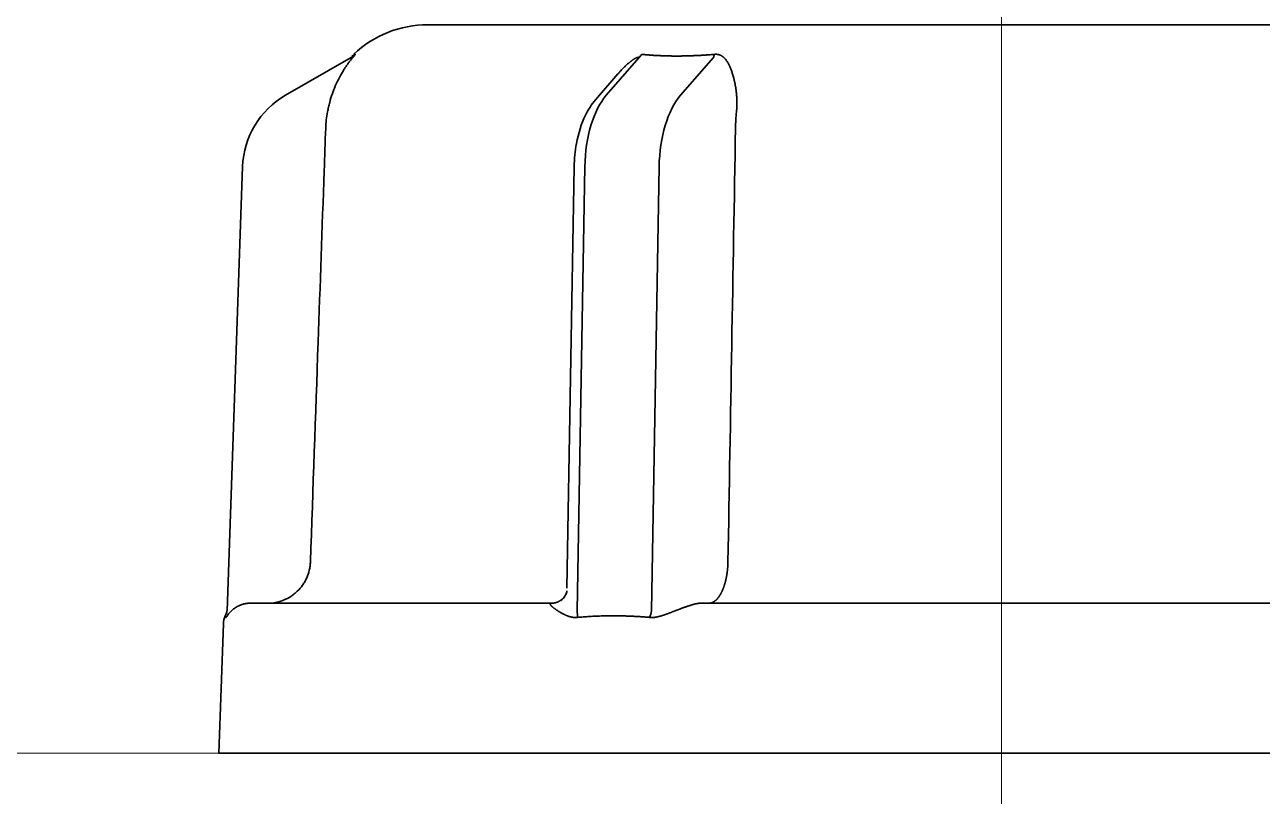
# Model space of a CAD drawing. Extents: x 5987 to 10491, y -672 to 3708.
# Drawn here: x 8630 to 8658.86, y 2680.52 to 2698.53 of the extents above; entities that cross this region are included whole.
import ezdxf

# ---------------------------------------------------------------- set-up
doc = ezdxf.new("R2010")
doc.units = 0
doc.header["$LTSCALE"] = 5
doc.layers.get('0').update_dxf_attribs({"linetype": 'CONTINUOUS', "lineweight": 0})
doc.layers.add('1', color=7, linetype='CONTINUOUS', true_color=0xffffff)

msp = doc.modelspace()

# ---------------------------------------------------------------- linework, layer by layer
at = {"color": 4}
for p, q in [((8652.773, 2731.526), (8652.773, 2631.526)), ((8602.773, 2681.526), (8702.773, 2681.526))]:
    msp.add_line(p, q, dxfattribs=at)
at = {"layer": '1', "color": 7, "linetype": 'Continuous', "lineweight": 35}
for p, q in [((8639.393, 2698.526), (8666.152, 2698.526)), ((8637.605, 2697.764), (8636.075, 2696.88)), ((8637.627, 2697.796), (8637.68, 2697.824)), ((8643.558, 2696.88), (8644.323, 2697.764)), ((8646.055, 2697.764), (8645.29, 2696.88)), ((8643.827, 2697.378), (8643.305, 2696.775)), ((8635.076, 2695.218), (8634.714, 2684.848)), ((8642.808, 2695.209), (8642.637, 2685.38)), ((8643.058, 2695.218), (8642.877, 2684.848)), ((8644.609, 2684.848), (8644.791, 2695.218)), ((8635.242, 2685.026), (8642.275, 2685.026)), ((8645.739, 2685.026), (8659.807, 2685.026)), ((8634.684, 2684.696), (8634.672, 2684.732)), ((8634.628, 2684.544), (8634.523, 2681.526)), ((8634.523, 2681.526), (8652.773, 2681.526)), ((8652.773, 2681.526), (8671.023, 2681.526))]:
    msp.add_line(p, q, dxfattribs=at)
for centre, radius, start, end in [((8639.393, 2696.026), 2.5, 90, 133.5839), ((8637.075, 2695.148), 2, 120, 178), ((8635.128, 2684.526), 0.5, 155.7765, 178)]:
    msp.add_arc(centre, radius, start, end, dxfattribs=at)
for centre, major_axis, ratio, start_param, end_param in [((8637.355, 2698.197), (0.25, -0.433), 0.982349, 0, 0.241128), ((8644.198, 2698.198), (-0.06, -0.497), 0.631469, 0.592654, 0.833485), ((8645.93, 2698.197), (0.05, -0.498), 0.350879, 0.480716, 0.72184), ((8644.058, 2695.148), (0, -2), 0.5, 3.665191, 4.677482), ((8645.79, 2695.148), (0, 2), 0.5, 0.523599, 1.53589), ((8634.217, 2684.938), (0.5, -0.017), 1, 5.892448, 6.302148)]:
    msp.add_ellipse(centre, major_axis=major_axis, ratio=ratio, start_param=start_param, end_param=end_param, dxfattribs=at)
for points, knots in [([(8637.698, 2697.825), (8637.695, 2697.82), (8637.69, 2697.815), (8637.68, 2697.802), (8637.674, 2697.795), (8637.662, 2697.78), (8637.655, 2697.772), (8637.641, 2697.755), (8637.633, 2697.746), (8637.61, 2697.717), (8637.594, 2697.697), (8637.561, 2697.654), (8637.544, 2697.632), (8637.51, 2697.585), (8637.493, 2697.561), (8637.46, 2697.511), (8637.443, 2697.486), (8637.395, 2697.407), (8637.363, 2697.353), (8637.303, 2697.238), (8637.274, 2697.178), (8637.233, 2697.083), (8637.22, 2697.051), (8637.194, 2696.986), (8637.182, 2696.953), (8637.147, 2696.852), (8637.126, 2696.784), (8637.098, 2696.677), (8637.089, 2696.641), (8637.072, 2696.569), (8637.064, 2696.532), (8637.057, 2696.495)], [0, 0, 0, 0, 0.03125, 0.03125, 0.0625, 0.0625, 0.09375, 0.09375, 0.125, 0.125, 0.1875, 0.1875, 0.25, 0.25, 0.3125, 0.3125, 0.375, 0.375, 0.5, 0.5, 0.625, 0.625, 0.6875, 0.6875, 0.75, 0.75, 0.875, 0.875, 0.9375, 0.9375, 1, 1, 1, 1]), ([(8637.7, 2697.835), (8637.7, 2697.836), (8637.701, 2697.836), (8637.702, 2697.836), (8637.703, 2697.837), (8637.703, 2697.837), (8637.704, 2697.836), (8637.704, 2697.836), (8637.704, 2697.836), (8637.704, 2697.835), (8637.704, 2697.834), (8637.703, 2697.833), (8637.702, 2697.832), (8637.701, 2697.83), (8637.7, 2697.828), (8637.699, 2697.827), (8637.698, 2697.825), (8637.698, 2697.824)], [0, 0, 0, 0, 0.064705, 0.129409, 0.194181, 0.259085, 0.324187, 0.389554, 0.455249, 0.521337, 0.587879, 0.654936, 0.722569, 0.790837, 0.859794, 0.929498, 1, 1, 1, 1]), ([(8644.323, 2697.764), (8644.321, 2697.765), (8644.318, 2697.765), (8644.312, 2697.766), (8644.305, 2697.766), (8644.298, 2697.765), (8644.29, 2697.763), (8644.282, 2697.761), (8644.273, 2697.758), (8644.264, 2697.755), (8644.254, 2697.751), (8644.244, 2697.746), (8644.233, 2697.74), (8644.222, 2697.734), (8644.21, 2697.727), (8644.197, 2697.72), (8644.185, 2697.711), (8644.171, 2697.702), (8644.157, 2697.692), (8644.143, 2697.682), (8644.128, 2697.671), (8644.113, 2697.659), (8644.097, 2697.646), (8644.081, 2697.633), (8644.065, 2697.618), (8644.048, 2697.603), (8644.031, 2697.589), (8644.014, 2697.572), (8643.993, 2697.553), (8643.966, 2697.526), (8643.933, 2697.493), (8643.894, 2697.452), (8643.858, 2697.413), (8643.835, 2697.387), (8643.827, 2697.378)], [0, 0, 0, 0, 0.011196, 0.022245, 0.033363, 0.044763, 0.056639, 0.069167, 0.082495, 0.096747, 0.112024, 0.128408, 0.145965, 0.164751, 0.184809, 0.206175, 0.22888, 0.252949, 0.278402, 0.305258, 0.333531, 0.363235, 0.394381, 0.426978, 0.461034, 0.496558, 0.533556, 0.565127, 0.611078, 0.67141, 0.746123, 0.835219, 0.938696, 1, 1, 1, 1]), ([(8644.505, 2697.824), (8644.515, 2697.824), (8644.534, 2697.822), (8644.563, 2697.82), (8644.593, 2697.817), (8644.622, 2697.815), (8644.651, 2697.813), (8644.681, 2697.811), (8644.711, 2697.81), (8644.74, 2697.808), (8644.77, 2697.806), (8644.8, 2697.805), (8644.83, 2697.804), (8644.861, 2697.802), (8644.891, 2697.801), (8644.921, 2697.8), (8644.952, 2697.799), (8644.983, 2697.798), (8645.013, 2697.798), (8645.044, 2697.797), (8645.075, 2697.797), (8645.106, 2697.796), (8645.138, 2697.796), (8645.169, 2697.796), (8645.2, 2697.796), (8645.232, 2697.796), (8645.263, 2697.796), (8645.295, 2697.796), (8645.327, 2697.797), (8645.359, 2697.797), (8645.39, 2697.798), (8645.423, 2697.798), (8645.455, 2697.799), (8645.487, 2697.8), (8645.519, 2697.801), (8645.552, 2697.802), (8645.584, 2697.804), (8645.617, 2697.805), (8645.649, 2697.806), (8645.682, 2697.808), (8645.715, 2697.81), (8645.748, 2697.811), (8645.781, 2697.813), (8645.814, 2697.815), (8645.847, 2697.817), (8645.88, 2697.82), (8645.914, 2697.822), (8645.936, 2697.824), (8645.947, 2697.824)], [0, 0, 0, 0, 0.021779, 0.043552, 0.06532, 0.087084, 0.108843, 0.130598, 0.152348, 0.174095, 0.195838, 0.217578, 0.239315, 0.261049, 0.28278, 0.304509, 0.326236, 0.34796, 0.369683, 0.391405, 0.413126, 0.434845, 0.456564, 0.478282, 0.5, 0.521718, 0.543436, 0.565155, 0.586874, 0.608595, 0.630317, 0.65204, 0.673764, 0.695491, 0.71722, 0.738951, 0.760685, 0.782422, 0.804162, 0.825905, 0.847652, 0.869402, 0.891157, 0.912916, 0.93468, 0.956448, 0.978221, 1, 1, 1, 1]), ([(8646.083, 2697.835), (8646.086, 2697.836), (8646.091, 2697.836), (8646.099, 2697.836), (8646.107, 2697.837), (8646.114, 2697.837), (8646.122, 2697.836), (8646.13, 2697.836), (8646.137, 2697.836), (8646.145, 2697.835), (8646.152, 2697.834), (8646.159, 2697.833), (8646.167, 2697.832), (8646.174, 2697.83), (8646.181, 2697.828), (8646.188, 2697.827), (8646.193, 2697.825), (8646.195, 2697.824)], [0, 0, 0, 0, 0.064703, 0.129406, 0.194175, 0.259078, 0.32418, 0.389546, 0.455241, 0.521329, 0.587871, 0.654929, 0.722563, 0.790832, 0.859791, 0.929496, 1, 1, 1, 1]), ([(8646.195, 2697.824), (8646.197, 2697.824), (8646.201, 2697.822), (8646.208, 2697.82), (8646.214, 2697.818), (8646.22, 2697.815), (8646.226, 2697.812), (8646.232, 2697.809), (8646.238, 2697.806), (8646.245, 2697.802), (8646.251, 2697.798), (8646.257, 2697.794), (8646.263, 2697.79), (8646.269, 2697.786), (8646.275, 2697.781), (8646.281, 2697.776), (8646.288, 2697.771), (8646.294, 2697.766), (8646.3, 2697.76), (8646.306, 2697.754), (8646.312, 2697.748), (8646.318, 2697.742), (8646.324, 2697.735), (8646.337, 2697.721), (8646.355, 2697.699), (8646.377, 2697.668), (8646.398, 2697.634), (8646.422, 2697.589), (8646.449, 2697.53), (8646.478, 2697.455), (8646.505, 2697.371), (8646.525, 2697.299), (8646.538, 2697.245), (8646.546, 2697.212), (8646.554, 2697.178), (8646.561, 2697.145), (8646.567, 2697.111), (8646.573, 2697.077), (8646.579, 2697.043), (8646.584, 2697.009), (8646.588, 2696.975), (8646.592, 2696.941), (8646.596, 2696.907), (8646.599, 2696.872), (8646.601, 2696.838), (8646.603, 2696.804), (8646.604, 2696.769), (8646.605, 2696.735), (8646.605, 2696.701), (8646.605, 2696.666), (8646.604, 2696.632), (8646.603, 2696.598), (8646.601, 2696.563), (8646.598, 2696.529), (8646.596, 2696.506), (8646.595, 2696.495)], [0, 0, 0, 0, 0.004712, 0.009534, 0.014468, 0.019518, 0.02469, 0.029985, 0.035407, 0.04096, 0.046646, 0.052467, 0.058427, 0.064527, 0.070769, 0.077156, 0.083689, 0.09037, 0.0972, 0.104182, 0.111317, 0.118606, 0.126049, 0.13365, 0.16436, 0.195902, 0.228345, 0.261749, 0.318602, 0.379208, 0.44371, 0.512228, 0.53576, 0.559032, 0.582049, 0.604817, 0.627343, 0.649632, 0.671691, 0.693528, 0.715149, 0.736562, 0.757775, 0.778796, 0.799634, 0.820297, 0.840795, 0.861137, 0.881332, 0.901391, 0.921323, 0.94114, 0.960851, 0.980467, 1, 1, 1, 1]), ([(8643.305, 2696.775), (8643.215, 2696.667), (8643.023, 2696.374), (8642.854, 2695.824), (8642.812, 2695.399), (8642.808, 2695.209)], [0, 0, 0, 0, 0.282047, 0.696349, 1, 1, 1, 1]), ([(8637.014, 2696.113), (8637.002, 2695.78), (8636.99, 2695.447), (8636.932, 2693.781), (8636.885, 2692.449), (8636.778, 2689.408), (8636.718, 2687.7), (8636.658, 2685.991)], [0, 0, 0, 0, 0.098732, 0.098732, 0.493661, 0.493661, 1, 1, 1, 1]), ([(8636.658, 2685.991), (8636.657, 2685.959), (8636.654, 2685.927), (8636.648, 2685.879), (8636.645, 2685.863), (8636.64, 2685.831), (8636.636, 2685.816), (8636.618, 2685.737), (8636.598, 2685.677), (8636.559, 2685.589), (8636.544, 2685.561), (8636.521, 2685.519), (8636.512, 2685.505), (8636.495, 2685.478), (8636.486, 2685.464), (8636.44, 2685.399), (8636.399, 2685.351), (8636.341, 2685.295), (8636.329, 2685.284), (8636.305, 2685.263), (8636.293, 2685.253), (8636.255, 2685.223), (8636.229, 2685.204), (8636.149, 2685.152), (8636.092, 2685.123), (8636.003, 2685.087), (8635.973, 2685.076), (8635.911, 2685.058), (8635.88, 2685.05), (8635.787, 2685.032), (8635.723, 2685.026), (8635.659, 2685.026)], [0, 0, 0, 0, 0.0625, 0.0625, 0.09375, 0.09375, 0.125, 0.125, 0.25, 0.25, 0.3125, 0.3125, 0.34375, 0.34375, 0.375, 0.375, 0.5, 0.5, 0.53125, 0.53125, 0.5625, 0.5625, 0.625, 0.625, 0.75, 0.75, 0.8125, 0.8125, 0.875, 0.875, 1, 1, 1, 1]), ([(8646.396, 2685.991), (8646.396, 2685.989), (8646.396, 2685.983), (8646.395, 2685.975), (8646.395, 2685.967), (8646.395, 2685.959), (8646.395, 2685.951), (8646.394, 2685.942), (8646.394, 2685.934), (8646.394, 2685.926), (8646.393, 2685.917), (8646.393, 2685.909), (8646.392, 2685.901), (8646.392, 2685.892), (8646.391, 2685.883), (8646.391, 2685.875), (8646.39, 2685.866), (8646.389, 2685.857), (8646.389, 2685.849), (8646.388, 2685.84), (8646.387, 2685.831), (8646.386, 2685.822), (8646.385, 2685.813), (8646.384, 2685.804), (8646.384, 2685.795), (8646.383, 2685.786), (8646.381, 2685.777), (8646.38, 2685.768), (8646.379, 2685.759), (8646.378, 2685.75), (8646.377, 2685.741), (8646.376, 2685.732), (8646.374, 2685.722), (8646.373, 2685.713), (8646.371, 2685.704), (8646.37, 2685.695), (8646.368, 2685.685), (8646.367, 2685.676), (8646.365, 2685.667), (8646.364, 2685.657), (8646.362, 2685.648), (8646.36, 2685.638), (8646.358, 2685.629), (8646.356, 2685.62), (8646.354, 2685.61), (8646.352, 2685.601), (8646.35, 2685.591), (8646.348, 2685.582), (8646.346, 2685.573), (8646.344, 2685.563), (8646.342, 2685.554), (8646.339, 2685.544), (8646.337, 2685.535), (8646.335, 2685.525), (8646.332, 2685.516), (8646.33, 2685.507), (8646.327, 2685.497), (8646.324, 2685.488), (8646.322, 2685.479), (8646.319, 2685.469), (8646.316, 2685.46), (8646.313, 2685.451), (8646.31, 2685.442), (8646.307, 2685.432), (8646.304, 2685.423), (8646.301, 2685.414), (8646.298, 2685.405), (8646.294, 2685.396), (8646.291, 2685.387), (8646.288, 2685.378), (8646.284, 2685.369), (8646.281, 2685.36), (8646.277, 2685.351), (8646.274, 2685.343), (8646.27, 2685.334), (8646.266, 2685.325), (8646.262, 2685.317), (8646.258, 2685.308), (8646.255, 2685.3), (8646.251, 2685.291), (8646.246, 2685.283), (8646.242, 2685.275), (8646.238, 2685.267), (8646.234, 2685.258), (8646.23, 2685.25), (8646.225, 2685.243), (8646.221, 2685.235), (8646.216, 2685.227), (8646.212, 2685.219), (8646.207, 2685.212), (8646.202, 2685.205), (8646.198, 2685.197), (8646.193, 2685.19), (8646.188, 2685.183), (8646.183, 2685.176), (8646.178, 2685.169), (8646.173, 2685.162), (8646.168, 2685.156), (8646.163, 2685.149), (8646.157, 2685.143), (8646.152, 2685.137), (8646.147, 2685.131), (8646.141, 2685.125), (8646.136, 2685.119), (8646.13, 2685.113), (8646.125, 2685.108), (8646.119, 2685.102), (8646.113, 2685.097), (8646.108, 2685.092), (8646.102, 2685.087), (8646.096, 2685.082), (8646.09, 2685.078), (8646.084, 2685.073), (8646.078, 2685.069), (8646.072, 2685.065), (8646.066, 2685.061), (8646.06, 2685.058), (8646.053, 2685.054), (8646.047, 2685.051), (8646.041, 2685.048), (8646.034, 2685.045), (8646.028, 2685.042), (8646.021, 2685.04), (8646.015, 2685.037), (8646.008, 2685.035), (8646.002, 2685.033), (8645.995, 2685.032), (8645.989, 2685.03), (8645.982, 2685.029), (8645.975, 2685.028), (8645.968, 2685.027), (8645.962, 2685.027), (8645.955, 2685.026), (8645.95, 2685.026), (8645.948, 2685.026)], [0, 0, 0, 0, 0.005202, 0.01044, 0.015714, 0.021025, 0.026371, 0.031754, 0.037173, 0.042628, 0.048119, 0.053646, 0.05921, 0.06481, 0.070446, 0.076118, 0.081826, 0.087571, 0.093352, 0.099169, 0.105022, 0.110911, 0.116837, 0.122798, 0.128796, 0.134831, 0.140901, 0.147008, 0.15315, 0.159329, 0.165545, 0.171796, 0.178084, 0.184408, 0.190768, 0.197164, 0.203597, 0.210066, 0.216571, 0.223112, 0.22969, 0.236304, 0.242954, 0.24964, 0.256363, 0.263122, 0.269917, 0.276748, 0.283615, 0.290519, 0.297459, 0.304436, 0.311448, 0.318497, 0.325582, 0.332703, 0.339861, 0.347055, 0.354285, 0.361551, 0.368854, 0.376193, 0.383568, 0.39098, 0.398428, 0.405912, 0.413432, 0.420988, 0.428581, 0.43621, 0.443876, 0.451578, 0.459316, 0.46709, 0.474901, 0.482747, 0.490631, 0.49855, 0.506506, 0.514498, 0.522526, 0.530591, 0.538692, 0.546829, 0.555002, 0.563212, 0.571458, 0.579741, 0.58806, 0.596415, 0.604806, 0.613234, 0.621698, 0.630198, 0.638734, 0.647307, 0.655917, 0.664562, 0.673244, 0.681962, 0.690717, 0.699507, 0.708335, 0.717198, 0.726098, 0.735034, 0.744006, 0.753015, 0.76206, 0.771142, 0.78026, 0.789414, 0.798604, 0.807831, 0.817094, 0.826394, 0.835729, 0.845102, 0.85451, 0.863955, 0.873436, 0.882954, 0.892508, 0.902098, 0.911724, 0.921387, 0.931087, 0.940822, 0.950594, 0.960403, 0.970248, 0.980129, 0.990046, 1, 1, 1, 1]), ([(8642.641, 2685.317), (8642.635, 2685.284), (8642.611, 2685.218), (8642.562, 2685.135), (8642.514, 2685.1), (8642.501, 2685.092)], [0, 0, 0, 0, 0.407874, 0.854533, 1, 1, 1, 1]), ([(8635.242, 2685.026), (8635.228, 2685.026), (8635.214, 2685.026), (8635.188, 2685.024), (8635.175, 2685.022), (8635.15, 2685.018), (8635.138, 2685.016), (8635.114, 2685.011), (8635.103, 2685.008), (8635.07, 2684.999), (8635.049, 2684.992), (8635.02, 2684.981), (8635.011, 2684.977), (8634.993, 2684.969), (8634.984, 2684.965), (8634.959, 2684.952), (8634.943, 2684.944), (8634.913, 2684.926), (8634.899, 2684.916), (8634.873, 2684.898), (8634.861, 2684.888), (8634.837, 2684.869), (8634.826, 2684.859), (8634.796, 2684.83), (8634.778, 2684.811), (8634.747, 2684.774), (8634.733, 2684.756), (8634.717, 2684.732), (8634.712, 2684.725), (8634.703, 2684.712), (8634.699, 2684.706), (8634.692, 2684.698), (8634.69, 2684.695), (8634.686, 2684.693), (8634.685, 2684.693), (8634.684, 2684.696)], [0, 0, 0, 0, 0.03125, 0.03125, 0.0625, 0.0625, 0.09375, 0.09375, 0.125, 0.125, 0.1875, 0.1875, 0.21875, 0.21875, 0.25, 0.25, 0.3125, 0.3125, 0.375, 0.375, 0.4375, 0.4375, 0.5, 0.5, 0.625, 0.625, 0.75, 0.75, 0.8125, 0.8125, 0.875, 0.875, 0.9375, 0.9375, 1, 1, 1, 1]), ([(8642.374, 2684.886), (8642.37, 2684.888), (8642.364, 2684.893), (8642.355, 2684.899), (8642.347, 2684.906), (8642.339, 2684.912), (8642.331, 2684.918), (8642.323, 2684.924), (8642.316, 2684.93), (8642.31, 2684.936), (8642.303, 2684.941), (8642.297, 2684.947), (8642.292, 2684.952), (8642.286, 2684.957), (8642.282, 2684.962), (8642.277, 2684.966), (8642.273, 2684.971), (8642.269, 2684.975), (8642.266, 2684.979), (8642.262, 2684.983), (8642.26, 2684.987), (8642.257, 2684.991), (8642.255, 2684.994), (8642.253, 2684.998), (8642.252, 2685.001), (8642.251, 2685.004), (8642.25, 2685.006), (8642.25, 2685.009), (8642.249, 2685.011), (8642.25, 2685.013), (8642.25, 2685.015), (8642.251, 2685.017), (8642.252, 2685.019), (8642.253, 2685.021), (8642.255, 2685.022), (8642.257, 2685.023), (8642.259, 2685.024), (8642.262, 2685.025), (8642.265, 2685.025), (8642.268, 2685.026), (8642.271, 2685.026), (8642.274, 2685.026), (8642.275, 2685.026)], [0, 0, 0, 0, 0.035073, 0.069552, 0.103441, 0.136743, 0.169461, 0.201601, 0.233165, 0.264159, 0.294588, 0.324455, 0.353767, 0.382529, 0.410747, 0.438426, 0.465574, 0.492197, 0.518301, 0.543896, 0.568988, 0.593586, 0.6177, 0.641338, 0.66451, 0.687227, 0.7095, 0.731341, 0.752762, 0.773776, 0.794397, 0.81464, 0.834519, 0.854051, 0.873253, 0.892142, 0.910736, 0.929056, 0.947121, 0.964952, 0.982571, 1, 1, 1, 1]), ([(8642.275, 2685.026), (8642.275, 2685.026), (8642.276, 2685.026), (8642.278, 2685.026), (8642.28, 2685.026), (8642.282, 2685.026), (8642.285, 2685.026), (8642.289, 2685.026), (8642.293, 2685.027), (8642.298, 2685.027), (8642.304, 2685.027), (8642.31, 2685.028), (8642.317, 2685.028), (8642.324, 2685.029), (8642.332, 2685.03), (8642.34, 2685.032), (8642.349, 2685.034), (8642.359, 2685.036), (8642.369, 2685.038), (8642.379, 2685.041), (8642.39, 2685.044), (8642.402, 2685.048), (8642.414, 2685.053), (8642.426, 2685.058), (8642.439, 2685.064), (8642.452, 2685.07), (8642.466, 2685.078), (8642.48, 2685.086), (8642.494, 2685.095), (8642.508, 2685.105), (8642.523, 2685.117), (8642.537, 2685.129), (8642.552, 2685.142), (8642.566, 2685.157), (8642.575, 2685.167), (8642.58, 2685.173)], [0, 0, 0, 0, 0.002611, 0.00694, 0.012997, 0.020783, 0.0303, 0.041547, 0.054527, 0.069238, 0.085681, 0.103857, 0.123764, 0.145404, 0.168776, 0.19388, 0.220716, 0.249285, 0.279587, 0.31162, 0.345386, 0.380884, 0.418115, 0.457078, 0.497773, 0.540201, 0.58436, 0.630253, 0.677877, 0.727234, 0.778323, 0.831144, 0.885697, 0.941982, 1, 1, 1, 1]), ([(8645.739, 2685.026), (8645.738, 2685.026), (8645.735, 2685.026), (8645.73, 2685.026), (8645.724, 2685.026), (8645.719, 2685.025), (8645.713, 2685.025), (8645.707, 2685.024), (8645.701, 2685.023), (8645.695, 2685.022), (8645.688, 2685.021), (8645.681, 2685.02), (8645.674, 2685.019), (8645.667, 2685.017), (8645.659, 2685.016), (8645.651, 2685.014), (8645.643, 2685.012), (8645.635, 2685.011), (8645.627, 2685.009), (8645.618, 2685.006), (8645.609, 2685.004), (8645.6, 2685.002), (8645.59, 2684.999), (8645.581, 2684.996), (8645.571, 2684.994), (8645.561, 2684.991), (8645.55, 2684.988), (8645.536, 2684.983), (8645.516, 2684.977), (8645.491, 2684.969), (8645.465, 2684.96), (8645.438, 2684.951), (8645.411, 2684.942), (8645.382, 2684.931), (8645.352, 2684.921), (8645.322, 2684.91), (8645.29, 2684.898), (8645.269, 2684.89), (8645.258, 2684.886)], [0, 0, 0, 0, 0.014379, 0.028904, 0.043589, 0.058446, 0.073488, 0.088728, 0.104176, 0.119845, 0.135744, 0.151885, 0.168277, 0.184931, 0.201854, 0.219056, 0.236545, 0.254329, 0.272417, 0.290814, 0.309528, 0.328566, 0.347934, 0.367637, 0.387683, 0.408076, 0.428821, 0.449923, 0.497367, 0.546389, 0.597035, 0.649344, 0.703354, 0.759099, 0.816609, 0.875912, 0.937034, 1, 1, 1, 1]), ([(8642.884, 2684.696), (8642.881, 2684.695), (8642.875, 2684.695), (8642.866, 2684.694), (8642.857, 2684.694), (8642.847, 2684.694), (8642.838, 2684.694), (8642.828, 2684.694), (8642.819, 2684.694), (8642.809, 2684.695), (8642.8, 2684.696), (8642.79, 2684.697), (8642.78, 2684.698), (8642.77, 2684.7), (8642.76, 2684.701), (8642.751, 2684.703), (8642.741, 2684.705), (8642.731, 2684.708), (8642.721, 2684.71), (8642.71, 2684.713), (8642.7, 2684.716), (8642.69, 2684.719), (8642.68, 2684.722), (8642.67, 2684.725), (8642.659, 2684.729), (8642.649, 2684.733), (8642.639, 2684.737), (8642.628, 2684.741), (8642.618, 2684.745), (8642.608, 2684.75), (8642.597, 2684.755), (8642.587, 2684.76), (8642.572, 2684.767), (8642.553, 2684.776), (8642.53, 2684.788), (8642.508, 2684.8), (8642.487, 2684.812), (8642.466, 2684.825), (8642.446, 2684.837), (8642.427, 2684.849), (8642.408, 2684.862), (8642.39, 2684.874), (8642.379, 2684.882), (8642.374, 2684.886)], [0, 0, 0, 0, 0.014414, 0.028974, 0.043684, 0.058551, 0.073581, 0.088779, 0.104152, 0.119704, 0.13544, 0.151365, 0.167484, 0.183801, 0.200322, 0.217049, 0.233988, 0.251142, 0.268514, 0.286109, 0.303929, 0.321979, 0.34026, 0.358778, 0.377533, 0.39653, 0.41577, 0.435257, 0.454992, 0.474978, 0.495218, 0.515714, 0.536467, 0.583885, 0.63104, 0.677944, 0.724604, 0.77103, 0.817232, 0.86322, 0.909004, 0.954594, 1, 1, 1, 1]), ([(8644.573, 2684.696), (8644.559, 2684.697), (8644.532, 2684.7), (8644.491, 2684.703), (8644.449, 2684.707), (8644.407, 2684.71), (8644.365, 2684.713), (8644.322, 2684.715), (8644.279, 2684.718), (8644.235, 2684.72), (8644.191, 2684.722), (8644.146, 2684.724), (8644.101, 2684.726), (8644.055, 2684.727), (8644.009, 2684.729), (8643.962, 2684.73), (8643.915, 2684.731), (8643.868, 2684.731), (8643.82, 2684.732), (8643.771, 2684.732), (8643.711, 2684.732), (8643.639, 2684.732), (8643.557, 2684.731), (8643.476, 2684.73), (8643.397, 2684.728), (8643.319, 2684.725), (8643.243, 2684.722), (8643.168, 2684.718), (8643.095, 2684.713), (8643.023, 2684.708), (8642.953, 2684.702), (8642.907, 2684.698), (8642.884, 2684.696)], [0, 0, 0, 0, 0.023767, 0.047813, 0.072139, 0.096746, 0.121634, 0.146804, 0.172257, 0.197993, 0.224014, 0.25032, 0.276911, 0.303788, 0.330952, 0.358404, 0.386144, 0.414172, 0.44249, 0.471098, 0.499996, 0.549727, 0.598592, 0.646596, 0.693742, 0.740031, 0.785469, 0.830058, 0.873802, 0.916704, 0.958769, 1, 1, 1, 1]), ([(8645.258, 2684.886), (8645.252, 2684.883), (8645.24, 2684.879), (8645.222, 2684.872), (8645.204, 2684.865), (8645.186, 2684.858), (8645.168, 2684.851), (8645.15, 2684.844), (8645.132, 2684.837), (8645.114, 2684.83), (8645.096, 2684.823), (8645.079, 2684.817), (8645.061, 2684.81), (8645.043, 2684.803), (8645.026, 2684.796), (8645.008, 2684.79), (8644.99, 2684.783), (8644.973, 2684.777), (8644.955, 2684.77), (8644.928, 2684.761), (8644.892, 2684.748), (8644.847, 2684.734), (8644.804, 2684.721), (8644.769, 2684.712), (8644.74, 2684.706), (8644.718, 2684.702), (8644.696, 2684.699), (8644.675, 2684.696), (8644.654, 2684.694), (8644.633, 2684.694), (8644.613, 2684.693), (8644.592, 2684.694), (8644.579, 2684.695), (8644.573, 2684.696)], [0, 0, 0, 0, 0.025953, 0.051868, 0.077745, 0.103588, 0.129396, 0.155172, 0.180918, 0.206634, 0.232323, 0.257987, 0.283627, 0.309244, 0.334841, 0.360418, 0.385979, 0.411523, 0.437054, 0.462572, 0.530757, 0.596034, 0.658483, 0.718197, 0.751135, 0.783581, 0.815569, 0.847136, 0.878317, 0.909154, 0.939685, 0.969953, 1, 1, 1, 1])]:
    msp.add_open_spline(points, degree=3, knots=knots, dxfattribs=at)
for points in [[(8637.68, 2697.825), (8637.686, 2697.828), (8637.693, 2697.831), (8637.7, 2697.835)], [(8644.39, 2697.835), (8644.428, 2697.832), (8644.467, 2697.828), (8644.505, 2697.824)], [(8645.947, 2697.824), (8645.992, 2697.828), (8646.038, 2697.832), (8646.083, 2697.835)], [(8637.057, 2696.495), (8637.033, 2696.369), (8637.018, 2696.242), (8637.014, 2696.113)], [(8646.595, 2696.495), (8646.582, 2696.369), (8646.575, 2696.241), (8646.573, 2696.113)], [(8646.573, 2696.113), (8646.514, 2692.739), (8646.455, 2689.365), (8646.396, 2685.991)], [(8642.884, 2684.696), (8642.885, 2684.72), (8642.885, 2684.77), (8642.881, 2684.822), (8642.877, 2684.848)], [(8644.573, 2684.696), (8644.589, 2684.745), (8644.601, 2684.796), (8644.609, 2684.848)]]:
    msp.add_open_spline(points, degree=3, dxfattribs=at)

doc.saveas('drawing.dxf')
